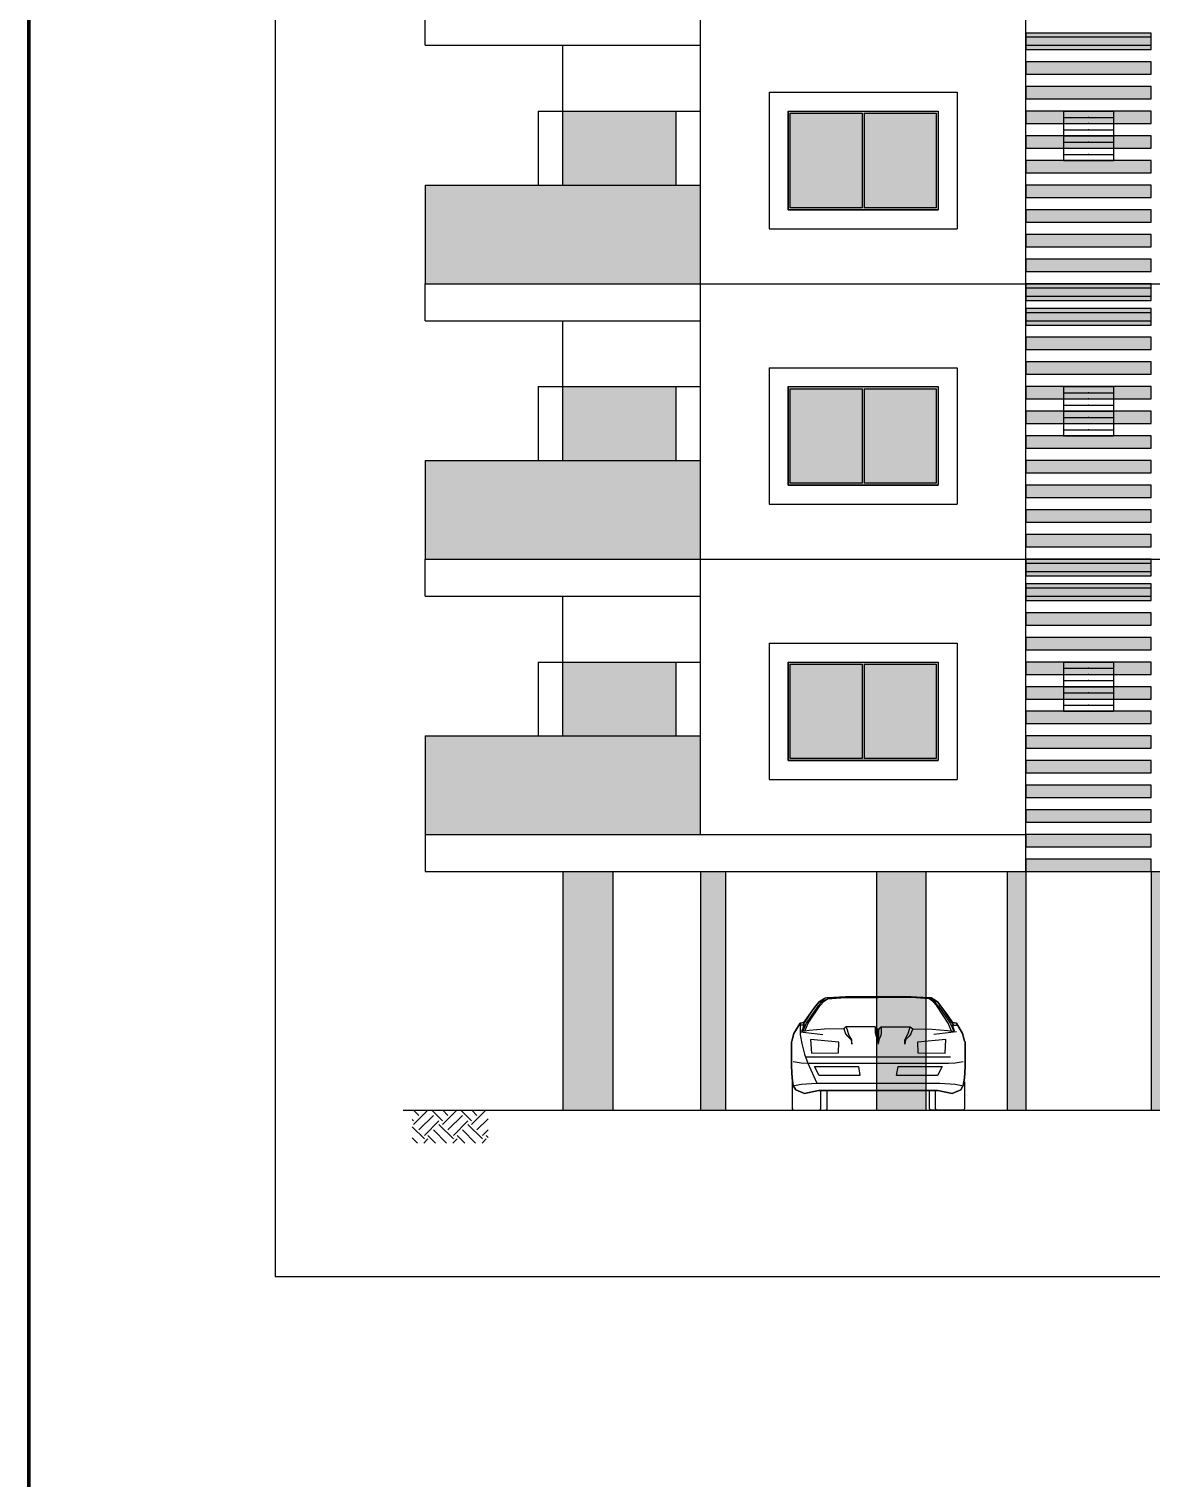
# Model space of a CAD drawing. Header units: metres. Extents: x 619 to 842, y 1450 to 1542.
# Drawn here: x 697.71 to 711.38, y 1506.19 to 1523.83 of the extents above; entities that cross this region are included whole.
import ezdxf

# ---------------------------------------------------------------- set-up
doc = ezdxf.new("R2010")
doc.units = ezdxf.units.M
doc.header["$LTSCALE"] = 0.5
doc.header["$MEASUREMENT"] = 0
for name, color, linetype in [('_Floor', 153, 'Continuous'), ('CAR', 9, 'Continuous'), ('furn', 7, 'Continuous')]:
    doc.layers.add(name, color=color, linetype=linetype)

# ---------------------------------------------------------------- blocks, each defined once
blk = doc.blocks.new('CAR04-F')
at = {"layer": 'CAR', "linetype": 'ByBlock'}
for p, q in [((-2.6, 31.71), (6.65, 30.71)), ((28.66, 32.96), (29.64, 32.96)), ((60.9, 31.71), (51.65, 30.71)), ((58.91, 34.46), (60.9, 34.46))]:
    blk.add_line(p, q, dxfattribs=at)
for points in [[(-4.35, 8.22), (-0.85, 6.73), (4.9, 7.98), (53.4, 7.98), (59.15, 6.73), (62.65, 8.22), (63.65, 9.97), (64.15, 12.96), (64.4, 17.71), (64.4, 19.96), (64.4, 27.71), (64.21, 27.92), (64.21, 27.92), (63.4, 31.09), (60.9, 35.21), (59.31, 35.47), (54.6, 42.21), (53.15, 43.96), (51.65, 44.91), (50.6, 45.48), (47.28, 45.72), (42.47, 45.93), (15.83, 45.93), (11.02, 45.72), (8.21, 45.59), (7.34, 45.28), (5.15, 43.96), (3.7, 42.21), (1.03, 38.46), (-1, 35.47), (-2.6, 35.21), (-5.1, 31.09), (-5.91, 27.92), (-6.1, 27.71), (-6.1, 19.96), (-6.1, 17.71), (-5.85, 12.97), (-5.35, 9.97)], [(62.65, 8.22), (59.15, 6.73), (53.4, 7.98), (4.9, 7.98), (-0.85, 6.73), (-4.35, 8.22), (-5.35, 9.97), (-5.85, 12.96), (-6.1, 17.71), (-6.1, 19.96), (-6.1, 27.71), (-5.91, 27.92), (-5.91, 27.92), (-5.1, 31.09), (-2.6, 35.21), (-1, 35.47), (3.7, 42.21), (5.15, 43.96), (6.65, 44.91), (7.7, 45.48), (11.02, 45.72), (15.83, 45.93), (42.47, 45.93), (47.28, 45.72), (50.1, 45.59), (50.96, 45.28), (53.15, 43.96), (54.6, 42.21), (57.28, 38.46), (59.31, 35.47), (60.9, 35.21), (63.4, 31.09), (64.21, 27.92), (64.4, 27.71), (64.4, 19.96), (64.4, 17.71), (64.15, 12.97), (63.65, 9.97)], [(2.05, 23.13), (13.07, 23.16), (13.18, 27.55), (1.68, 28.65)], [(45.23, 23.16), (56.26, 23.13), (56.62, 28.65), (45.12, 27.55)], [(3.26, 17.71), (21.09, 17.71), (21.73, 13.97), (5.16, 13.97)], [(37.21, 17.71), (55.04, 17.71), (53.14, 13.97), (36.57, 13.97)]]:
    blk.add_lwpolyline(points, close=True, dxfattribs=at)
for points in [[(29.15, 28.46), (28.9, 29.96), (28.9, 32.71), (27.9, 33.71), (16.15, 33.71), (15.15, 32.96), (7.28, 32.84), (1.09, 32.28), (-0.6, 31.96), (-1.87, 31.97), (-1.35, 33.21), (-1.1, 34.46), (-1.35, 34.54), (3.7, 42.21)], [(5.15, 43.96), (6.28, 43.96), (4.67, 42.21), (-0.06, 35.21), (-1.52, 31.97)], [(-0.6, 31.96), (0.76, 35.21), (5.37, 42.23), (7.15, 44.21), (8.5, 45.16), (15.83, 45.68), (29.15, 45.68)], [(6.28, 43.96), (6.58, 44.21), (8.5, 45.16)], [(58.9, 31.96), (57.54, 35.21), (52.93, 42.23), (51.15, 44.21), (49.8, 45.16), (42.47, 45.68), (29.15, 45.68)], [(29.15, 28.46), (29.4, 29.96), (29.4, 32.71), (30.4, 33.71), (42.15, 33.71), (43.15, 32.96), (51.02, 32.84), (57.22, 32.28), (58.9, 31.96), (60.17, 31.97), (59.65, 33.21), (59.4, 34.46), (59.65, 34.54), (54.6, 42.21)], [(52.02, 43.96), (51.72, 44.21), (49.8, 45.16)], [(53.15, 43.96), (52.02, 43.96), (53.63, 42.21), (58.36, 35.21), (59.82, 31.97)], [(-2.6, 34.96), (-2.6, 31.71), (-2.6, 30.46), (-1.85, 26.96), (-0.85, 22.71), (0.62, 18.96), (4.15, 10.97)], [(-1.87, 31.97), (-0.61, 34.46), (-1.1, 34.46), (-2.6, 34.46)], [(15.15, 32.96), (15.65, 31.71), (15.9, 30.96), (16.65, 29.96), (18.15, 28.46), (18.4, 26.71), (18.4, 28.46), (17.4, 30.21), (16.9, 31.46), (16.65, 32.46), (16.15, 33.71)], [(27.9, 33.71), (27.9, 31.46), (28.15, 30.21), (28.9, 28.46), (29.15, 26.71)], [(30.4, 33.71), (30.4, 31.46), (30.15, 30.21), (29.4, 28.46), (29.15, 26.71)], [(43.15, 32.96), (42.65, 31.71), (42.4, 30.96), (41.65, 29.96), (40.15, 28.46), (39.9, 26.71), (39.9, 28.46), (40.9, 30.21), (41.4, 31.46), (41.65, 32.46), (42.15, 33.71)], [(-5.35, 19.71), (-2.1, 19.21), (0.62, 18.96), (57.68, 18.96), (60.4, 19.21), (63.65, 19.71)], [(-0.12, 21.63), (58.43, 21.63)], [(-5.85, 11.41), (-5.85, 0.49), (-5.35, 0), (5.35, 0), (5.85, 0.49), (5.89, 7.97)], [(-4.85, 9.97), (-2.1, 10.47), (4.15, 10.97), (52.04, 10.97), (54.15, 10.97), (60.4, 10.47), (63.15, 9.97)], [(5.9, 0), (7.87, 0), (8.37, 0.49), (8.4, 7.97)], [(52.95, 0), (50.43, 0), (49.93, 0.49), (49.9, 7.97)], [(64.15, 11.41), (64.15, 0.49), (63.65, 0), (52.95, 0), (52.45, 0.49), (52.42, 7.97)]]:
    blk.add_lwpolyline(points, dxfattribs=at)

msp = doc.modelspace()

# ---------------------------------------------------------------- hatches: boundary and pattern name
h = msp.add_hatch(color=9)
h.dxf.hatch_style = 1
h.paths.add_polyline_path([(711.37715, 1523.77749), (709.85308, 1523.77749), (709.85308, 1523.62749), (711.37715, 1523.62749)])
h = msp.add_hatch(color=9)
h.dxf.hatch_style = 1
h.paths.add_polyline_path([(711.37715, 1523.72549), (709.85308, 1523.72549), (709.85308, 1523.57549), (711.37715, 1523.57549)])
h = msp.add_hatch(color=9)
h.dxf.hatch_style = 1
h.paths.add_polyline_path([(711.37715, 1523.42549), (709.85308, 1523.42549), (709.85308, 1523.27549), (711.37715, 1523.27549)])
h = msp.add_hatch(color=9)
h.dxf.hatch_style = 1
h.paths.add_polyline_path([(711.37715, 1523.12549), (709.85308, 1523.12549), (709.85308, 1522.97549), (711.37715, 1522.97549)])
h = msp.add_hatch(color=131)
h.dxf.hatch_style = 1
h.paths.add_polyline_path([(705.89048, 1520.72549), (705.89048, 1521.92549), (702.53752, 1521.92549), (702.53752, 1520.72549)])
h.paths.add_polyline_path([(707.85928, 1522.80049), (706.98233, 1522.80049), (706.98233, 1521.65049), (707.85928, 1521.65049)])
h.paths.add_polyline_path([(707.88428, 1521.65049), (708.76122, 1521.65049), (708.76122, 1522.80049), (707.88428, 1522.80049)])
h.paths.add_polyline_path([(713.66326, 1521.92549), (713.66326, 1522.72549), (712.23919, 1522.72549), (712.23919, 1521.92549)])
h.paths.add_polyline_path([(715.08733, 1521.92549), (715.08733, 1522.72549), (713.68826, 1522.72549), (713.68826, 1521.92549)])
h.paths.add_polyline_path([(712.3288, 1521.85049), (712.3288, 1521.72236), (713.66326, 1521.72236), (713.66326, 1521.85049)])
h.paths.add_polyline_path([(713.68826, 1521.85049), (713.68826, 1521.72236), (714.99772, 1521.72236), (714.99772, 1521.85049)])
h.paths.add_polyline_path([(713.68826, 1521.69736), (713.68826, 1521.58174), (715.08733, 1521.58174), (715.08733, 1521.69736), (715.03435, 1521.69736), (715.03435, 1521.68715), (714.99772, 1521.68715), (714.99772, 1521.69736)])
h.paths.add_polyline_path([(712.3288, 1521.69736), (712.3288, 1521.68715), (712.29218, 1521.68715), (712.29218, 1521.69736), (712.23919, 1521.69736), (712.23919, 1521.58174), (713.66326, 1521.58174), (713.66326, 1521.69736)])
h.paths.add_polyline_path([(713.66326, 1521.44111), (713.66326, 1521.55674), (712.23919, 1521.55674), (712.23919, 1521.44111)])
h.paths.add_polyline_path([(713.68826, 1521.55674), (713.68826, 1521.44111), (715.08733, 1521.44111), (715.08733, 1521.55674)])
h.paths.add_polyline_path([(715.08733, 1521.30049), (715.08733, 1521.41611), (713.68826, 1521.41611), (713.68826, 1521.30049)])
h.paths.add_polyline_path([(712.23919, 1521.72236), (712.29218, 1521.72236), (712.29218, 1521.85049), (712.23919, 1521.85049)])
h.paths.add_polyline_path([(715.08733, 1521.72236), (715.08733, 1521.85049), (715.03435, 1521.85049), (715.03435, 1521.72236)])
h.paths.add_polyline_path([(713.66326, 1521.30049), (713.66326, 1521.41611), (712.23919, 1521.41611), (712.23919, 1521.30049)])
h.paths.add_polyline_path([(713.66326, 1521.15986), (713.66326, 1521.27549), (712.23919, 1521.27549), (712.23919, 1521.15986)])
h.paths.add_polyline_path([(713.66326, 1521.01924), (713.66326, 1521.13486), (712.23919, 1521.13486), (712.23919, 1521.01924)])
h.paths.add_polyline_path([(713.68826, 1521.13486), (713.68826, 1521.01924), (715.08733, 1521.01924), (715.08733, 1521.13486)])
h.paths.add_polyline_path([(713.68826, 1521.27549), (713.68826, 1521.15986), (715.08733, 1521.15986), (715.08733, 1521.27549)])
h.paths.add_polyline_path([(712.23919, 1520.85361), (712.23919, 1520.72549), (713.66326, 1520.72549), (713.66326, 1520.85361)])
h.paths.add_polyline_path([(713.66326, 1520.87861), (713.66326, 1520.99424), (712.23919, 1520.99424), (712.23919, 1520.87861)])
h.paths.add_polyline_path([(715.08733, 1520.87861), (715.08733, 1520.99424), (713.68826, 1520.99424), (713.68826, 1520.87861)])
h.paths.add_polyline_path([(715.08733, 1520.72549), (715.08733, 1520.85361), (713.68826, 1520.85361), (713.68826, 1520.72549)])
h.paths.add_polyline_path([(717.76576, 1522.80049), (717.19363, 1522.80049), (717.19363, 1521.92549), (717.76576, 1521.92549)])
h.paths.add_polyline_path([(717.79076, 1521.92549), (718.36289, 1521.92549), (718.36289, 1522.80049), (717.79076, 1522.80049)])
at = {"true_color": 0x9898cc}
h = msp.add_hatch(color=253, dxfattribs=at)
h.dxf.hatch_style = 1
h.paths.add_polyline_path([(704.214, 1522.82549), (704.214, 1521.92549), (705.59048, 1521.92549), (705.59048, 1522.82549)])
h.paths.add_polyline_path([(736.82919, 1521.92549), (736.82919, 1522.82549), (736.74048, 1522.82549), (735.45271, 1522.82549), (735.45271, 1521.92549)])
at = {"true_color": 0x636466}
h = msp.add_hatch(color=251, dxfattribs=at)
h.dxf.hatch_style = 1
h.paths.add_polyline_path([(706.95733, 1521.62549), (708.78622, 1521.62549), (708.78622, 1522.82549), (706.95733, 1522.82549)])
h.paths.add_polyline_path([(707.85928, 1522.80049), (706.98233, 1522.80049), (706.98233, 1521.65049), (707.85928, 1521.65049)], flags=16)
h.paths.add_polyline_path([(707.88428, 1522.80049), (708.76122, 1522.80049), (708.76122, 1521.65049), (707.88428, 1521.65049)], flags=16)
h = msp.add_hatch(color=9)
h.dxf.hatch_style = 1
h.paths.add_polyline_path([(711.37715, 1522.82549), (709.85308, 1522.82549), (709.85308, 1522.67549), (711.37715, 1522.67549)])
h = msp.add_hatch(color=9)
h.dxf.hatch_style = 1
h.paths.add_polyline_path([(711.37715, 1522.52549), (709.85308, 1522.52549), (709.85308, 1522.37549), (711.37715, 1522.37549)])
h = msp.add_hatch(color=9)
h.dxf.hatch_style = 1
h.paths.add_polyline_path([(711.37715, 1522.22549), (709.85308, 1522.22549), (709.85308, 1522.07549), (711.37715, 1522.07549)])
h = msp.add_hatch(color=9)
h.dxf.hatch_style = 1
h.paths.add_polyline_path([(711.37715, 1521.92549), (709.85308, 1521.92549), (709.85308, 1521.77549), (711.37715, 1521.77549)])
h = msp.add_hatch(color=9)
h.dxf.hatch_style = 1
h.paths.add_polyline_path([(711.37715, 1521.62549), (709.85308, 1521.62549), (709.85308, 1521.47549), (711.37715, 1521.47549)])
h = msp.add_hatch(color=9)
h.dxf.hatch_style = 1
h.paths.add_polyline_path([(711.37715, 1521.32549), (709.85308, 1521.32549), (709.85308, 1521.17549), (711.37715, 1521.17549)])
h = msp.add_hatch(color=9)
h.dxf.hatch_style = 1
h.paths.add_polyline_path([(711.37715, 1521.02549), (709.85308, 1521.02549), (709.85308, 1520.87549), (711.37715, 1520.87549)])
h = msp.add_hatch(color=9)
h.dxf.hatch_style = 1
h.paths.add_polyline_path([(711.37715, 1520.72549), (709.85308, 1520.72549), (709.85308, 1520.57549), (711.37715, 1520.57549)])
h = msp.add_hatch(color=9)
h.dxf.hatch_style = 1
h.paths.add_polyline_path([(711.37715, 1520.67349), (709.85308, 1520.67349), (709.85308, 1520.52349), (711.37715, 1520.52349)])
h = msp.add_hatch(color=9)
h.dxf.hatch_style = 1
h.paths.add_polyline_path([(711.37715, 1520.42549), (709.85308, 1520.42549), (709.85308, 1520.27549), (711.37715, 1520.27549)])
h = msp.add_hatch(color=9)
h.dxf.hatch_style = 1
h.paths.add_polyline_path([(711.37715, 1520.37349), (709.85308, 1520.37349), (709.85308, 1520.22349), (711.37715, 1520.22349)])
h = msp.add_hatch(color=9)
h.dxf.hatch_style = 1
h.paths.add_polyline_path([(711.37715, 1520.07349), (709.85308, 1520.07349), (709.85308, 1519.92349), (711.37715, 1519.92349)])
h = msp.add_hatch(color=9)
h.dxf.hatch_style = 1
h.paths.add_polyline_path([(711.37715, 1519.77349), (709.85308, 1519.77349), (709.85308, 1519.62349), (711.37715, 1519.62349)])
h = msp.add_hatch(color=131)
h.dxf.hatch_style = 1
h.paths.add_polyline_path([(705.89048, 1517.37349), (705.89048, 1518.57349), (702.53752, 1518.57349), (702.53752, 1517.37349)])
h.paths.add_polyline_path([(707.85928, 1519.44849), (706.98233, 1519.44849), (706.98233, 1518.29849), (707.85928, 1518.29849)])
h.paths.add_polyline_path([(707.88428, 1518.29849), (708.76122, 1518.29849), (708.76122, 1519.44849), (707.88428, 1519.44849)])
h.paths.add_polyline_path([(713.66326, 1518.57349), (713.66326, 1519.37349), (712.23919, 1519.37349), (712.23919, 1518.57349)])
h.paths.add_polyline_path([(715.08733, 1518.57349), (715.08733, 1519.37349), (713.68826, 1519.37349), (713.68826, 1518.57349)])
h.paths.add_polyline_path([(712.3288, 1518.49849), (712.3288, 1518.37036), (713.66326, 1518.37036), (713.66326, 1518.49849)])
h.paths.add_polyline_path([(713.68826, 1518.49849), (713.68826, 1518.37036), (714.99772, 1518.37036), (714.99772, 1518.49849)])
h.paths.add_polyline_path([(713.68826, 1518.34536), (713.68826, 1518.22974), (715.08733, 1518.22974), (715.08733, 1518.34536), (715.03435, 1518.34536), (715.03435, 1518.33515), (714.99772, 1518.33515), (714.99772, 1518.34536)])
h.paths.add_polyline_path([(712.3288, 1518.34536), (712.3288, 1518.33515), (712.29218, 1518.33515), (712.29218, 1518.34536), (712.23919, 1518.34536), (712.23919, 1518.22974), (713.66326, 1518.22974), (713.66326, 1518.34536)])
h.paths.add_polyline_path([(713.66326, 1518.08911), (713.66326, 1518.20474), (712.23919, 1518.20474), (712.23919, 1518.08911)])
h.paths.add_polyline_path([(713.68826, 1518.20474), (713.68826, 1518.08911), (715.08733, 1518.08911), (715.08733, 1518.20474)])
h.paths.add_polyline_path([(715.08733, 1517.94849), (715.08733, 1518.06411), (713.68826, 1518.06411), (713.68826, 1517.94849)])
h.paths.add_polyline_path([(712.23919, 1518.37036), (712.29218, 1518.37036), (712.29218, 1518.49849), (712.23919, 1518.49849)])
h.paths.add_polyline_path([(715.08733, 1518.37036), (715.08733, 1518.49849), (715.03435, 1518.49849), (715.03435, 1518.37036)])
h.paths.add_polyline_path([(713.66326, 1517.94849), (713.66326, 1518.06411), (712.23919, 1518.06411), (712.23919, 1517.94849)])
h.paths.add_polyline_path([(713.66326, 1517.80786), (713.66326, 1517.92349), (712.23919, 1517.92349), (712.23919, 1517.80786)])
h.paths.add_polyline_path([(713.66326, 1517.66724), (713.66326, 1517.78286), (712.23919, 1517.78286), (712.23919, 1517.66724)])
h.paths.add_polyline_path([(713.68826, 1517.78286), (713.68826, 1517.66724), (715.08733, 1517.66724), (715.08733, 1517.78286)])
h.paths.add_polyline_path([(713.68826, 1517.92349), (713.68826, 1517.80786), (715.08733, 1517.80786), (715.08733, 1517.92349)])
h.paths.add_polyline_path([(712.23919, 1517.50161), (712.23919, 1517.37349), (713.66326, 1517.37349), (713.66326, 1517.50161)])
h.paths.add_polyline_path([(713.66326, 1517.52661), (713.66326, 1517.64224), (712.23919, 1517.64224), (712.23919, 1517.52661)])
h.paths.add_polyline_path([(715.08733, 1517.52661), (715.08733, 1517.64224), (713.68826, 1517.64224), (713.68826, 1517.52661)])
h.paths.add_polyline_path([(715.08733, 1517.37349), (715.08733, 1517.50161), (713.68826, 1517.50161), (713.68826, 1517.37349)])
h.paths.add_polyline_path([(717.76576, 1519.44849), (717.19363, 1519.44849), (717.19363, 1518.57349), (717.76576, 1518.57349)])
h.paths.add_polyline_path([(717.79076, 1518.57349), (718.36289, 1518.57349), (718.36289, 1519.44849), (717.79076, 1519.44849)])
at = {"true_color": 0x9898cc}
h = msp.add_hatch(color=253, dxfattribs=at)
h.dxf.hatch_style = 1
h.paths.add_polyline_path([(704.214, 1519.47349), (704.214, 1518.57349), (705.59048, 1518.57349), (705.59048, 1519.47349)])
h.paths.add_polyline_path([(736.82919, 1518.57349), (736.82919, 1519.47349), (736.74048, 1519.47349), (735.45271, 1519.47349), (735.45271, 1518.57349)])
at = {"true_color": 0x636466}
h = msp.add_hatch(color=251, dxfattribs=at)
h.dxf.hatch_style = 1
h.paths.add_polyline_path([(706.95733, 1518.27349), (708.78622, 1518.27349), (708.78622, 1519.47349), (706.95733, 1519.47349)])
h.paths.add_polyline_path([(707.85928, 1519.44849), (706.98233, 1519.44849), (706.98233, 1518.29849), (707.85928, 1518.29849)], flags=16)
h.paths.add_polyline_path([(707.88428, 1519.44849), (708.76122, 1519.44849), (708.76122, 1518.29849), (707.88428, 1518.29849)], flags=16)
h = msp.add_hatch(color=9)
h.dxf.hatch_style = 1
h.paths.add_polyline_path([(711.37715, 1519.47349), (709.85308, 1519.47349), (709.85308, 1519.32349), (711.37715, 1519.32349)])
h = msp.add_hatch(color=9)
h.dxf.hatch_style = 1
h.paths.add_polyline_path([(711.37715, 1519.17349), (709.85308, 1519.17349), (709.85308, 1519.02349), (711.37715, 1519.02349)])
h = msp.add_hatch(color=9)
h.dxf.hatch_style = 1
h.paths.add_polyline_path([(711.37715, 1518.87349), (709.85308, 1518.87349), (709.85308, 1518.72349), (711.37715, 1518.72349)])
h = msp.add_hatch(color=9)
h.dxf.hatch_style = 1
h.paths.add_polyline_path([(711.37715, 1518.57349), (709.85308, 1518.57349), (709.85308, 1518.42349), (711.37715, 1518.42349)])
h = msp.add_hatch(color=9)
h.dxf.hatch_style = 1
h.paths.add_polyline_path([(711.37715, 1518.27349), (709.85308, 1518.27349), (709.85308, 1518.12349), (711.37715, 1518.12349)])
h = msp.add_hatch(color=9)
h.dxf.hatch_style = 1
h.paths.add_polyline_path([(711.37715, 1517.97349), (709.85308, 1517.97349), (709.85308, 1517.82349), (711.37715, 1517.82349)])
h = msp.add_hatch(color=9)
h.dxf.hatch_style = 1
h.paths.add_polyline_path([(711.37715, 1517.67349), (709.85308, 1517.67349), (709.85308, 1517.52349), (711.37715, 1517.52349)])
h = msp.add_hatch(color=9)
h.dxf.hatch_style = 1
h.paths.add_polyline_path([(711.37715, 1517.37349), (709.85308, 1517.37349), (709.85308, 1517.22349), (711.37715, 1517.22349)])
h = msp.add_hatch(color=9)
h.dxf.hatch_style = 1
h.paths.add_polyline_path([(711.37715, 1517.32149), (709.85308, 1517.32149), (709.85308, 1517.17149), (711.37715, 1517.17149)])
h = msp.add_hatch(color=9)
h.dxf.hatch_style = 1
h.paths.add_polyline_path([(711.37715, 1517.07349), (709.85308, 1517.07349), (709.85308, 1516.92349), (711.37715, 1516.92349)])
h = msp.add_hatch(color=9)
h.dxf.hatch_style = 1
h.paths.add_polyline_path([(711.37715, 1517.02149), (709.85308, 1517.02149), (709.85308, 1516.87149), (711.37715, 1516.87149)])
h = msp.add_hatch(color=9)
h.dxf.hatch_style = 1
h.paths.add_polyline_path([(711.37715, 1516.72149), (709.85308, 1516.72149), (709.85308, 1516.57149), (711.37715, 1516.57149)])
h = msp.add_hatch(color=9)
h.dxf.hatch_style = 1
h.paths.add_polyline_path([(711.37715, 1516.42149), (709.85308, 1516.42149), (709.85308, 1516.27149), (711.37715, 1516.27149)])
h = msp.add_hatch(color=131)
h.dxf.hatch_style = 1
h.paths.add_polyline_path([(705.89048, 1514.02149), (705.89048, 1515.22149), (702.53752, 1515.22149), (702.53752, 1514.02149)])
h.paths.add_polyline_path([(707.85928, 1516.09649), (706.98233, 1516.09649), (706.98233, 1514.94649), (707.85928, 1514.94649)])
h.paths.add_polyline_path([(707.88428, 1514.94649), (708.76122, 1514.94649), (708.76122, 1516.09649), (707.88428, 1516.09649)])
h.paths.add_polyline_path([(713.66326, 1515.22149), (713.66326, 1516.02149), (712.23919, 1516.02149), (712.23919, 1515.22149)])
h.paths.add_polyline_path([(715.08733, 1515.22149), (715.08733, 1516.02149), (713.68826, 1516.02149), (713.68826, 1515.22149)])
h.paths.add_polyline_path([(712.3288, 1515.14649), (712.3288, 1515.01836), (713.66326, 1515.01836), (713.66326, 1515.14649)])
h.paths.add_polyline_path([(713.68826, 1515.14649), (713.68826, 1515.01836), (714.99772, 1515.01836), (714.99772, 1515.14649)])
h.paths.add_polyline_path([(713.68826, 1514.99336), (713.68826, 1514.87774), (715.08733, 1514.87774), (715.08733, 1514.99336), (715.03435, 1514.99336), (715.03435, 1514.98315), (714.99772, 1514.98315), (714.99772, 1514.99336)])
h.paths.add_polyline_path([(712.3288, 1514.99336), (712.3288, 1514.98315), (712.29218, 1514.98315), (712.29218, 1514.99336), (712.23919, 1514.99336), (712.23919, 1514.87774), (713.66326, 1514.87774), (713.66326, 1514.99336)])
h.paths.add_polyline_path([(713.66326, 1514.73711), (713.66326, 1514.85274), (712.23919, 1514.85274), (712.23919, 1514.73711)])
h.paths.add_polyline_path([(713.68826, 1514.85274), (713.68826, 1514.73711), (715.08733, 1514.73711), (715.08733, 1514.85274)])
h.paths.add_polyline_path([(715.08733, 1514.59649), (715.08733, 1514.71211), (713.68826, 1514.71211), (713.68826, 1514.59649)])
h.paths.add_polyline_path([(712.23919, 1515.01836), (712.29218, 1515.01836), (712.29218, 1515.14649), (712.23919, 1515.14649)])
h.paths.add_polyline_path([(715.08733, 1515.01836), (715.08733, 1515.14649), (715.03435, 1515.14649), (715.03435, 1515.01836)])
h.paths.add_polyline_path([(713.66326, 1514.59649), (713.66326, 1514.71211), (712.23919, 1514.71211), (712.23919, 1514.59649)])
h.paths.add_polyline_path([(713.66326, 1514.45586), (713.66326, 1514.57149), (712.23919, 1514.57149), (712.23919, 1514.45586)])
h.paths.add_polyline_path([(713.66326, 1514.31524), (713.66326, 1514.43086), (712.23919, 1514.43086), (712.23919, 1514.31524)])
h.paths.add_polyline_path([(713.68826, 1514.43086), (713.68826, 1514.31524), (715.08733, 1514.31524), (715.08733, 1514.43086)])
h.paths.add_polyline_path([(713.68826, 1514.57149), (713.68826, 1514.45586), (715.08733, 1514.45586), (715.08733, 1514.57149)])
h.paths.add_polyline_path([(712.23919, 1514.14961), (712.23919, 1514.02149), (713.66326, 1514.02149), (713.66326, 1514.14961)])
h.paths.add_polyline_path([(713.66326, 1514.17461), (713.66326, 1514.29024), (712.23919, 1514.29024), (712.23919, 1514.17461)])
h.paths.add_polyline_path([(715.08733, 1514.17461), (715.08733, 1514.29024), (713.68826, 1514.29024), (713.68826, 1514.17461)])
h.paths.add_polyline_path([(715.08733, 1514.02149), (715.08733, 1514.14961), (713.68826, 1514.14961), (713.68826, 1514.02149)])
h.paths.add_polyline_path([(717.76576, 1516.09649), (717.19363, 1516.09649), (717.19363, 1515.22149), (717.76576, 1515.22149)])
h.paths.add_polyline_path([(717.79076, 1515.22149), (718.36289, 1515.22149), (718.36289, 1516.09649), (717.79076, 1516.09649)])
at = {"true_color": 0x9898cc}
h = msp.add_hatch(color=253, dxfattribs=at)
h.dxf.hatch_style = 1
h.paths.add_polyline_path([(704.214, 1516.12149), (704.214, 1515.22149), (705.59048, 1515.22149), (705.59048, 1516.12149)])
h.paths.add_polyline_path([(736.82919, 1515.22149), (736.82919, 1516.12149), (736.74048, 1516.12149), (735.45271, 1516.12149), (735.45271, 1515.22149)])
at = {"true_color": 0x636466}
h = msp.add_hatch(color=251, dxfattribs=at)
h.dxf.hatch_style = 1
h.paths.add_polyline_path([(706.95733, 1514.92149), (708.78622, 1514.92149), (708.78622, 1516.12149), (706.95733, 1516.12149)])
h.paths.add_polyline_path([(707.85928, 1516.09649), (706.98233, 1516.09649), (706.98233, 1514.94649), (707.85928, 1514.94649)], flags=16)
h.paths.add_polyline_path([(707.88428, 1516.09649), (708.76122, 1516.09649), (708.76122, 1514.94649), (707.88428, 1514.94649)], flags=16)
h = msp.add_hatch(color=9)
h.dxf.hatch_style = 1
h.paths.add_polyline_path([(711.37715, 1516.12149), (709.85308, 1516.12149), (709.85308, 1515.97149), (711.37715, 1515.97149)])
h = msp.add_hatch(color=9)
h.dxf.hatch_style = 1
h.paths.add_polyline_path([(711.37715, 1515.82149), (709.85308, 1515.82149), (709.85308, 1515.67149), (711.37715, 1515.67149)])
h = msp.add_hatch(color=9)
h.dxf.hatch_style = 1
h.paths.add_polyline_path([(711.37715, 1515.52149), (709.85308, 1515.52149), (709.85308, 1515.37149), (711.37715, 1515.37149)])
h = msp.add_hatch(color=9)
h.dxf.hatch_style = 1
h.paths.add_polyline_path([(711.37715, 1515.22149), (709.85308, 1515.22149), (709.85308, 1515.07149), (711.37715, 1515.07149)])
h = msp.add_hatch(color=9)
h.dxf.hatch_style = 1
h.paths.add_polyline_path([(711.37715, 1514.92149), (709.85308, 1514.92149), (709.85308, 1514.77149), (711.37715, 1514.77149)])
h = msp.add_hatch(color=9)
h.dxf.hatch_style = 1
h.paths.add_polyline_path([(711.37715, 1514.62149), (709.85308, 1514.62149), (709.85308, 1514.47149), (711.37715, 1514.47149)])
h = msp.add_hatch(color=9)
h.dxf.hatch_style = 1
h.paths.add_polyline_path([(711.37715, 1514.32149), (709.85308, 1514.32149), (709.85308, 1514.17149), (711.37715, 1514.17149)])
h = msp.add_hatch(color=9)
h.dxf.hatch_style = 1
h.paths.add_polyline_path([(711.37715, 1514.02149), (709.85308, 1514.02149), (709.85308, 1513.87149), (711.37715, 1513.87149)])
h = msp.add_hatch(color=256)
h.dxf.hatch_style = 1
h.paths.add_polyline_path([(704.82363, 1513.57149), (704.214, 1513.57149), (704.214, 1510.66849), (704.82363, 1510.66849)])
h.paths.add_polyline_path([(705.89048, 1510.66849), (706.1953, 1510.66849), (706.1953, 1513.57149), (705.89048, 1513.57149)])
h.paths.add_polyline_path([(708.63382, 1513.57149), (708.03465, 1513.57149), (708.03465, 1510.66849), (708.63382, 1510.66849)])
h.paths.add_polyline_path([(709.62446, 1510.66849), (709.85308, 1510.66849), (709.85308, 1513.57149), (709.62446, 1513.57149)])
h.paths.add_polyline_path([(711.37715, 1510.66849), (711.60576, 1510.66849), (711.60576, 1513.57149), (711.37715, 1513.57149)])
h.paths.add_polyline_path([(715.33974, 1510.66849), (715.94937, 1510.66849), (715.94937, 1513.57149), (715.33974, 1513.57149)])
h.paths.add_polyline_path([(718.6165, 1510.66849), (718.99752, 1510.66849), (718.99752, 1513.57149), (718.6165, 1513.57149)])
h.paths.add_polyline_path([(722.04567, 1510.66849), (722.42669, 1510.66849), (722.42669, 1513.57149), (722.04567, 1513.57149)])
h.paths.add_polyline_path([(729.05641, 1510.66849), (729.66604, 1510.66849), (729.66604, 1513.57149), (729.05641, 1513.57149)])
h.paths.add_polyline_path([(731.41872, 1513.57149), (731.19011, 1513.57149), (731.19011, 1510.66849), (731.41872, 1510.66849)])
h.paths.add_polyline_path([(732.40937, 1510.66849), (733.019, 1510.66849), (733.019, 1513.57149), (732.40937, 1513.57149)])
h.paths.add_polyline_path([(734.84789, 1510.66849), (735.15271, 1510.66849), (735.15271, 1513.57149), (734.84789, 1513.57149)])
h.paths.add_polyline_path([(736.21956, 1510.66849), (736.82919, 1510.66849), (736.82919, 1513.57149), (736.21956, 1513.57149)])
h = msp.add_hatch(color=9)
h.dxf.hatch_style = 1
h.paths.add_polyline_path([(711.37715, 1513.72149), (709.85308, 1513.72149), (709.85308, 1513.57149), (711.37715, 1513.57149)])
h = msp.add_hatch()
h.set_pattern_fill('EARTH', color=256, angle=45, style=0)
h.set_pattern_definition([(135, (723.25345, 1483.66703), (-3e-17, 0.3535534), [0.25, -0.25]), (135, (723.31975, 1483.73333), (-3e-17, 0.3535534), [0.25, -0.25]), (135, (723.38604, 1483.79962), (-3e-17, 0.3535534), [0.25, -0.25]), (45, (723.38604, 1483.8438), (0.3535534, 6e-17), [0.25, -0.25]), (45, (723.31975, 1483.9101), (0.3535534, 6e-17), [0.25, -0.25]), (45, (723.25345, 1483.9764), (0.3535534, 6e-17), [0.25, -0.25])])
h.paths.add_polyline_path([(702.37861, 1510.26716), (702.37861, 1510.66783), (703.30299, 1510.66783), (703.30299, 1510.26716)])

# ---------------------------------------------------------------- linework, layer by layer
at = {"lineweight": 80}
msp.add_line((697.71083, 1541.81002), (697.71083, 1459.27297), dxfattribs=at)
for p, q in [((709.85308, 1513.57149), (709.85308, 1535.33349)), ((702.53752, 1523.62749), (702.53752, 1524.07749)), ((705.89048, 1520.72549), (705.89048, 1524.07749)), ((702.53752, 1523.62749), (705.89048, 1523.62749)), ((704.214, 1521.92549), (704.214, 1523.62749)), ((711.37715, 1523.77749), (709.85308, 1523.77749)), ((709.85308, 1523.77749), (709.85308, 1523.62749)), ((711.37715, 1523.72549), (709.85308, 1523.72549)), ((709.85308, 1523.72549), (709.85308, 1523.57549)), ((709.85308, 1523.62749), (711.37715, 1523.62749)), ((711.37715, 1523.62749), (711.37715, 1523.77749)), ((711.37715, 1523.57549), (711.37715, 1523.72549)), ((709.85308, 1523.57549), (711.37715, 1523.57549)), ((711.37715, 1523.42549), (709.85308, 1523.42549)), ((709.85308, 1523.42549), (709.85308, 1523.27549)), ((709.85308, 1523.27549), (711.37715, 1523.27549)), ((711.37715, 1523.27549), (711.37715, 1523.42549)), ((711.37715, 1523.12549), (709.85308, 1523.12549)), ((709.85308, 1523.12549), (709.85308, 1522.97549)), ((711.37715, 1522.97549), (711.37715, 1523.12549)), ((706.72733, 1523.05549), (706.72733, 1521.39549)), ((706.72733, 1523.05549), (709.01622, 1523.05549)), ((709.01622, 1523.05549), (709.01622, 1521.39549)), ((709.85308, 1522.97549), (711.37715, 1522.97549)), ((703.914, 1522.82549), (703.914, 1521.92549)), ((703.914, 1522.82549), (704.30271, 1522.82549)), ((704.214, 1522.82549), (705.89048, 1522.82549)), ((705.59048, 1522.82549), (705.59048, 1521.92549)), ((706.95733, 1522.82549), (706.95733, 1521.62549)), ((706.95733, 1522.82549), (708.78622, 1522.82549)), ((707.85928, 1522.80049), (707.85928, 1521.65049)), ((707.88428, 1522.80049), (707.88428, 1521.65049)), ((708.78622, 1522.82549), (708.78622, 1521.62549)), ((711.37715, 1522.82549), (709.85308, 1522.82549)), ((709.85308, 1522.82549), (709.85308, 1522.67549)), ((710.3103, 1522.82549), (710.3103, 1522.22549)), ((710.3103, 1522.82549), (710.91993, 1522.82549)), ((710.3103, 1522.75049), (710.91993, 1522.75049)), ((710.91993, 1522.82549), (710.91993, 1522.22549)), ((711.37715, 1522.67549), (711.37715, 1522.82549)), ((709.85308, 1522.67549), (711.37715, 1522.67549)), ((710.3103, 1522.67549), (710.91993, 1522.67549)), ((710.3103, 1522.60049), (710.91993, 1522.60049)), ((711.37715, 1522.52549), (709.85308, 1522.52549)), ((709.85308, 1522.52549), (709.85308, 1522.37549)), ((710.3103, 1522.52549), (710.91993, 1522.52549)), ((710.3103, 1522.45049), (710.91993, 1522.45049)), ((711.37715, 1522.37549), (711.37715, 1522.52549)), ((709.85308, 1522.37549), (711.37715, 1522.37549)), ((711.37715, 1522.22549), (709.85308, 1522.22549)), ((709.85308, 1522.22549), (709.85308, 1522.07549)), ((710.3103, 1522.37549), (710.91993, 1522.37549)), ((710.3103, 1522.30049), (710.91993, 1522.30049)), ((710.3103, 1522.22549), (710.91993, 1522.22549)), ((711.37715, 1522.07549), (711.37715, 1522.22549)), ((709.85308, 1522.07549), (711.37715, 1522.07549)), ((702.53752, 1521.92549), (702.53752, 1520.72549)), ((702.53752, 1521.92549), (705.89048, 1521.92549)), ((711.37715, 1521.92549), (709.85308, 1521.92549)), ((709.85308, 1521.92549), (709.85308, 1521.77549)), ((711.37715, 1521.77549), (711.37715, 1521.92549)), ((709.85308, 1521.77549), (711.37715, 1521.77549)), ((706.95733, 1521.62549), (708.78622, 1521.62549)), ((711.37715, 1521.62549), (709.85308, 1521.62549)), ((709.85308, 1521.62549), (709.85308, 1521.47549)), ((711.37715, 1521.47549), (711.37715, 1521.62549)), ((706.72733, 1521.39549), (709.01622, 1521.39549)), ((709.85308, 1521.47549), (711.37715, 1521.47549)), ((711.37715, 1521.32549), (709.85308, 1521.32549)), ((709.85308, 1521.32549), (709.85308, 1521.17549)), ((711.37715, 1521.17549), (711.37715, 1521.32549)), ((709.85308, 1521.17549), (711.37715, 1521.17549)), ((711.37715, 1521.02549), (709.85308, 1521.02549)), ((709.85308, 1521.02549), (709.85308, 1520.87549)), ((711.37715, 1520.87549), (711.37715, 1521.02549)), ((709.85308, 1520.87549), (711.37715, 1520.87549)), ((702.53752, 1520.27549), (702.53752, 1520.72549)), ((702.53752, 1520.72549), (720.52159, 1520.72549)), ((702.53752, 1520.72549), (709.85308, 1520.72549)), ((704.214, 1520.72549), (709.85308, 1520.72549)), ((705.89048, 1517.37349), (705.89048, 1520.72549)), ((711.37715, 1520.72549), (709.85308, 1520.72549)), ((709.85308, 1520.72549), (709.85308, 1520.57549)), ((711.37715, 1520.67349), (709.85308, 1520.67349)), ((709.85308, 1520.67349), (709.85308, 1520.52349)), ((711.37715, 1520.57549), (711.37715, 1520.72549)), ((711.37715, 1520.52349), (711.37715, 1520.67349)), ((709.85308, 1520.57549), (711.37715, 1520.57549)), ((709.85308, 1520.52349), (711.37715, 1520.52349)), ((710.61511, 1520.57549), (710.913, 1520.57549)), ((702.53752, 1520.27549), (705.89048, 1520.27549)), ((704.214, 1518.57349), (704.214, 1520.27549)), ((711.37715, 1520.42549), (709.85308, 1520.42549)), ((709.85308, 1520.42549), (709.85308, 1520.27549)), ((711.37715, 1520.37349), (709.85308, 1520.37349)), ((709.85308, 1520.37349), (709.85308, 1520.22349)), ((709.85308, 1520.27549), (711.37715, 1520.27549)), ((711.37715, 1520.27549), (711.37715, 1520.42549)), ((711.37715, 1520.22349), (711.37715, 1520.37349)), ((709.85308, 1520.22349), (711.37715, 1520.22349)), ((711.37715, 1520.07349), (709.85308, 1520.07349)), ((709.85308, 1520.07349), (709.85308, 1519.92349)), ((709.85308, 1519.92349), (711.37715, 1519.92349)), ((711.37715, 1519.92349), (711.37715, 1520.07349)), ((711.37715, 1519.77349), (709.85308, 1519.77349)), ((709.85308, 1519.77349), (709.85308, 1519.62349)), ((711.37715, 1519.62349), (711.37715, 1519.77349)), ((706.72733, 1519.70349), (706.72733, 1518.04349)), ((706.72733, 1519.70349), (709.01622, 1519.70349)), ((709.01622, 1519.70349), (709.01622, 1518.04349)), ((709.85308, 1519.62349), (711.37715, 1519.62349)), ((703.914, 1519.47349), (703.914, 1518.57349)), ((703.914, 1519.47349), (704.30271, 1519.47349)), ((704.214, 1519.47349), (705.89048, 1519.47349)), ((705.59048, 1519.47349), (705.59048, 1518.57349)), ((706.95733, 1519.47349), (706.95733, 1518.27349)), ((706.95733, 1519.47349), (708.78622, 1519.47349)), ((707.85928, 1519.44849), (707.85928, 1518.29849)), ((707.88428, 1519.44849), (707.88428, 1518.29849)), ((708.78622, 1519.47349), (708.78622, 1518.27349)), ((711.37715, 1519.47349), (709.85308, 1519.47349)), ((709.85308, 1519.47349), (709.85308, 1519.32349)), ((710.3103, 1519.47349), (710.3103, 1518.87349)), ((710.3103, 1519.47349), (710.91993, 1519.47349)), ((710.3103, 1519.39849), (710.91993, 1519.39849)), ((710.91993, 1519.47349), (710.91993, 1518.87349)), ((711.37715, 1519.32349), (711.37715, 1519.47349)), ((709.85308, 1519.32349), (711.37715, 1519.32349)), ((710.3103, 1519.32349), (710.91993, 1519.32349)), ((710.3103, 1519.24849), (710.91993, 1519.24849)), ((711.37715, 1519.17349), (709.85308, 1519.17349)), ((709.85308, 1519.17349), (709.85308, 1519.02349)), ((710.3103, 1519.17349), (710.91993, 1519.17349)), ((710.3103, 1519.09849), (710.91993, 1519.09849)), ((711.37715, 1519.02349), (711.37715, 1519.17349)), ((709.85308, 1519.02349), (711.37715, 1519.02349)), ((711.37715, 1518.87349), (709.85308, 1518.87349)), ((709.85308, 1518.87349), (709.85308, 1518.72349)), ((710.3103, 1519.02349), (710.91993, 1519.02349)), ((710.3103, 1518.94849), (710.91993, 1518.94849)), ((710.3103, 1518.87349), (710.91993, 1518.87349)), ((711.37715, 1518.72349), (711.37715, 1518.87349)), ((709.85308, 1518.72349), (711.37715, 1518.72349)), ((702.53752, 1518.57349), (702.53752, 1517.37349)), ((702.53752, 1518.57349), (705.89048, 1518.57349)), ((711.37715, 1518.57349), (709.85308, 1518.57349)), ((709.85308, 1518.57349), (709.85308, 1518.42349)), ((711.37715, 1518.42349), (711.37715, 1518.57349)), ((709.85308, 1518.42349), (711.37715, 1518.42349)), ((706.95733, 1518.27349), (708.78622, 1518.27349)), ((711.37715, 1518.27349), (709.85308, 1518.27349)), ((709.85308, 1518.27349), (709.85308, 1518.12349)), ((711.37715, 1518.12349), (711.37715, 1518.27349)), ((706.72733, 1518.04349), (709.01622, 1518.04349)), ((709.85308, 1518.12349), (711.37715, 1518.12349)), ((711.37715, 1517.97349), (709.85308, 1517.97349)), ((709.85308, 1517.97349), (709.85308, 1517.82349)), ((711.37715, 1517.82349), (711.37715, 1517.97349)), ((709.85308, 1517.82349), (711.37715, 1517.82349)), ((711.37715, 1517.67349), (709.85308, 1517.67349)), ((709.85308, 1517.67349), (709.85308, 1517.52349)), ((711.37715, 1517.52349), (711.37715, 1517.67349)), ((709.85308, 1517.52349), (711.37715, 1517.52349)), ((702.53752, 1517.37349), (720.52159, 1517.37349)), ((702.53752, 1516.92349), (702.53752, 1517.37349)), ((702.53752, 1517.37349), (709.85308, 1517.37349)), ((704.214, 1517.37349), (709.85308, 1517.37349)), ((705.89048, 1514.02149), (705.89048, 1517.37349)), ((711.37715, 1517.37349), (709.85308, 1517.37349)), ((709.85308, 1517.37349), (709.85308, 1517.22349)), ((711.37715, 1517.32149), (709.85308, 1517.32149)), ((709.85308, 1517.32149), (709.85308, 1517.17149)), ((711.37715, 1517.22349), (711.37715, 1517.37349)), ((711.37715, 1517.17149), (711.37715, 1517.32149)), ((709.85308, 1517.22349), (711.37715, 1517.22349)), ((709.85308, 1517.17149), (711.37715, 1517.17149)), ((710.61511, 1517.22349), (710.913, 1517.22349)), ((702.53752, 1516.92349), (705.89048, 1516.92349)), ((704.214, 1515.22149), (704.214, 1516.92349)), ((711.37715, 1517.07349), (709.85308, 1517.07349)), ((709.85308, 1517.07349), (709.85308, 1516.92349)), ((711.37715, 1517.02149), (709.85308, 1517.02149)), ((709.85308, 1517.02149), (709.85308, 1516.87149)), ((709.85308, 1516.92349), (711.37715, 1516.92349)), ((711.37715, 1516.92349), (711.37715, 1517.07349)), ((711.37715, 1516.87149), (711.37715, 1517.02149)), ((709.85308, 1516.87149), (711.37715, 1516.87149)), ((711.37715, 1516.72149), (709.85308, 1516.72149)), ((709.85308, 1516.72149), (709.85308, 1516.57149)), ((709.85308, 1516.57149), (711.37715, 1516.57149)), ((711.37715, 1516.57149), (711.37715, 1516.72149)), ((711.37715, 1516.42149), (709.85308, 1516.42149)), ((709.85308, 1516.42149), (709.85308, 1516.27149)), ((711.37715, 1516.27149), (711.37715, 1516.42149)), ((706.72733, 1516.35149), (706.72733, 1514.69149)), ((706.72733, 1516.35149), (709.01622, 1516.35149)), ((709.01622, 1516.35149), (709.01622, 1514.69149)), ((709.85308, 1516.27149), (711.37715, 1516.27149)), ((703.914, 1516.12149), (703.914, 1515.22149)), ((703.914, 1516.12149), (704.30271, 1516.12149)), ((704.214, 1516.12149), (705.89048, 1516.12149)), ((705.59048, 1516.12149), (705.59048, 1515.22149)), ((706.95733, 1516.12149), (706.95733, 1514.92149)), ((706.95733, 1516.12149), (708.78622, 1516.12149)), ((707.85928, 1516.09649), (707.85928, 1514.94649)), ((707.88428, 1516.09649), (707.88428, 1514.94649)), ((708.78622, 1516.12149), (708.78622, 1514.92149)), ((711.37715, 1516.12149), (709.85308, 1516.12149)), ((709.85308, 1516.12149), (709.85308, 1515.97149)), ((710.3103, 1516.12149), (710.3103, 1515.52149)), ((710.3103, 1516.12149), (710.91993, 1516.12149)), ((710.3103, 1516.04649), (710.91993, 1516.04649)), ((710.91993, 1516.12149), (710.91993, 1515.52149)), ((711.37715, 1515.97149), (711.37715, 1516.12149)), ((709.85308, 1515.97149), (711.37715, 1515.97149)), ((710.3103, 1515.97149), (710.91993, 1515.97149)), ((710.3103, 1515.89649), (710.91993, 1515.89649)), ((711.37715, 1515.82149), (709.85308, 1515.82149)), ((709.85308, 1515.82149), (709.85308, 1515.67149)), ((710.3103, 1515.82149), (710.91993, 1515.82149)), ((710.3103, 1515.74649), (710.91993, 1515.74649)), ((711.37715, 1515.67149), (711.37715, 1515.82149)), ((709.85308, 1515.67149), (711.37715, 1515.67149)), ((711.37715, 1515.52149), (709.85308, 1515.52149)), ((709.85308, 1515.52149), (709.85308, 1515.37149)), ((710.3103, 1515.67149), (710.91993, 1515.67149)), ((710.3103, 1515.59649), (710.91993, 1515.59649)), ((710.3103, 1515.52149), (710.91993, 1515.52149)), ((711.37715, 1515.37149), (711.37715, 1515.52149)), ((709.85308, 1515.37149), (711.37715, 1515.37149)), ((702.53752, 1515.22149), (702.53752, 1514.02149)), ((702.53752, 1515.22149), (705.89048, 1515.22149)), ((711.37715, 1515.22149), (709.85308, 1515.22149)), ((709.85308, 1515.22149), (709.85308, 1515.07149)), ((711.37715, 1515.07149), (711.37715, 1515.22149)), ((709.85308, 1515.07149), (711.37715, 1515.07149)), ((706.95733, 1514.92149), (708.78622, 1514.92149)), ((711.37715, 1514.92149), (709.85308, 1514.92149)), ((709.85308, 1514.92149), (709.85308, 1514.77149)), ((711.37715, 1514.77149), (711.37715, 1514.92149)), ((706.72733, 1514.69149), (709.01622, 1514.69149)), ((709.85308, 1514.77149), (711.37715, 1514.77149)), ((711.37715, 1514.62149), (709.85308, 1514.62149)), ((709.85308, 1514.62149), (709.85308, 1514.47149)), ((711.37715, 1514.47149), (711.37715, 1514.62149)), ((709.85308, 1514.47149), (711.37715, 1514.47149)), ((711.37715, 1514.32149), (709.85308, 1514.32149)), ((709.85308, 1514.32149), (709.85308, 1514.17149)), ((711.37715, 1514.17149), (711.37715, 1514.32149)), ((709.85308, 1514.17149), (711.37715, 1514.17149)), ((702.53752, 1514.02149), (709.85308, 1514.02149)), ((702.53752, 1514.02149), (702.53752, 1513.57149)), ((704.214, 1514.02149), (709.85308, 1514.02149)), ((711.37715, 1514.02149), (709.85308, 1514.02149)), ((709.85308, 1514.02149), (709.85308, 1513.87149)), ((711.37715, 1513.87149), (711.37715, 1514.02149)), ((709.85308, 1513.87149), (711.37715, 1513.87149)), ((710.61511, 1513.87149), (710.913, 1513.87149)), ((702.53752, 1513.57149), (738.50567, 1513.57149)), ((704.214, 1513.57149), (704.214, 1510.66849)), ((704.82363, 1513.57149), (704.82363, 1510.66849)), ((705.89048, 1513.57149), (705.89048, 1510.66849)), ((706.1953, 1513.57149), (706.1953, 1510.66849)), ((708.03465, 1513.57149), (708.03465, 1510.66849)), ((708.63382, 1513.57149), (708.63382, 1510.66849)), ((709.62446, 1513.57149), (709.62446, 1510.66849)), ((709.85308, 1513.72149), (709.85308, 1513.57149)), ((711.37715, 1513.72149), (709.85308, 1513.72149)), ((709.85308, 1513.72149), (709.85308, 1513.57149)), ((709.85308, 1513.57149), (709.85308, 1510.66849)), ((709.85308, 1513.57149), (711.37715, 1513.57149)), ((709.85308, 1513.57149), (711.37715, 1513.57149)), ((711.37715, 1513.57149), (711.37715, 1513.72149)), ((711.37715, 1513.57149), (711.37715, 1513.72149)), ((711.37715, 1513.57149), (711.37715, 1510.66849)), ((702.2702, 1510.66849), (738.80001, 1510.66849))]:
    msp.add_line(p, q)
for points in [[(706.95733, 1522.82549), (708.78622, 1522.82549), (708.78622, 1521.62549), (706.95733, 1521.62549)], [(706.95733, 1519.47349), (708.78622, 1519.47349), (708.78622, 1518.27349), (706.95733, 1518.27349)], [(706.95733, 1516.12149), (708.78622, 1516.12149), (708.78622, 1514.92149), (706.95733, 1514.92149)]]:
    msp.add_lwpolyline(points, close=True)
for points in [[(707.85928, 1521.65049), (706.98233, 1521.65049), (706.98233, 1522.80049), (707.85928, 1522.80049)], [(707.88428, 1522.80049), (708.76122, 1522.80049), (708.76122, 1521.65049), (707.88428, 1521.65049)], [(707.85928, 1518.29849), (706.98233, 1518.29849), (706.98233, 1519.44849), (707.85928, 1519.44849)], [(707.88428, 1519.44849), (708.76122, 1519.44849), (708.76122, 1518.29849), (707.88428, 1518.29849)], [(707.85928, 1514.94649), (706.98233, 1514.94649), (706.98233, 1516.09649), (707.85928, 1516.09649)], [(707.88428, 1516.09649), (708.76122, 1516.09649), (708.76122, 1514.94649), (707.88428, 1514.94649)]]:
    msp.add_lwpolyline(points)
for p in [(710.61511, 1522.75049), (710.61511, 1522.67549), (710.61511, 1522.60049), (710.61511, 1522.52549), (710.61511, 1522.45049), (710.61511, 1522.30049), (710.61511, 1519.39849), (710.61511, 1519.32349), (710.61511, 1519.24849), (710.61511, 1519.17349), (710.61511, 1519.09849), (710.61511, 1518.94849), (710.61511, 1516.04649), (710.61511, 1515.97149), (710.61511, 1515.89649), (710.61511, 1515.82149), (710.61511, 1515.74649), (710.61511, 1515.59649)]:
    msp.add_point(p)
at = {"layer": '_Floor'}
msp.add_lwpolyline([(700.70919, 1508.64321), (740.37992, 1508.64321), (740.37992, 1538.885), (700.70919, 1538.885)], close=True, dxfattribs=at)

# ---------------------------------------------------------------- block references
at = {"layer": 'furn', "linetype": 'Continuous', "xscale": 0.03, "yscale": 0.03, "zscale": 0.03}
msp.add_blockref('CAR04-F', (707.18023, 1510.66849), dxfattribs=at)

doc.saveas('drawing.dxf')
